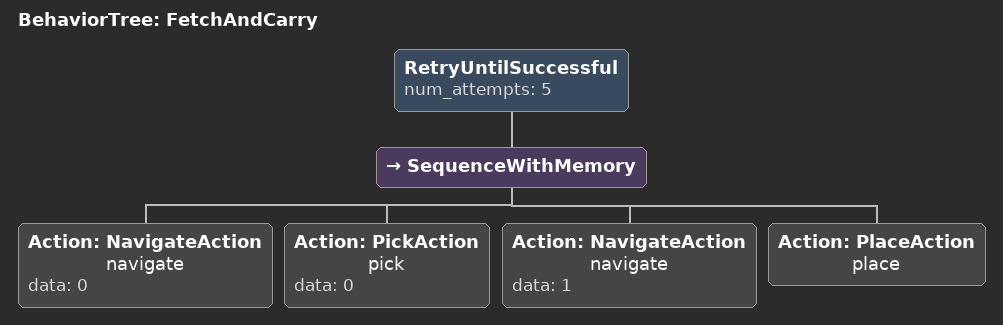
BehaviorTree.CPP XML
<root BTCPP_format="4">
    <BehaviorTree ID="FetchAndCarry">
        <RetryUntilSuccessful num_attempts="5">
            <SequenceWithMemory>
                <!--
                loc
                0 .. pantry
                1 .. table

                obj
                0 .. snacks0
                -->
                <Action ID="NavigateAction" name="navigate" data="0" />
                <Action ID="PickAction" name="pick" data="0" />
                <Action ID="NavigateAction" name="navigate" data="1" />
                <Action ID="PlaceAction" name="place" />
            </SequenceWithMemory>
        </RetryUntilSuccessful>
    </BehaviorTree>
</root>
